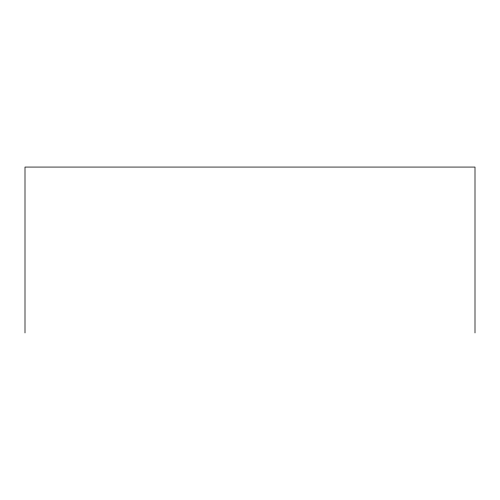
<?xml version="1.0" encoding="UTF-8"?>
<svg xmlns="http://www.w3.org/2000/svg" width="500" height="500" viewBox="0 0 500 500"><rect width="100%" height="100%" fill="white"/><g stroke="black" fill="none" stroke-linecap="round" stroke-linejoin="round"><path stroke-width="0.75" d="M475 332.931L475 167.069L25 167.069L25 332.931"/></g></svg>
